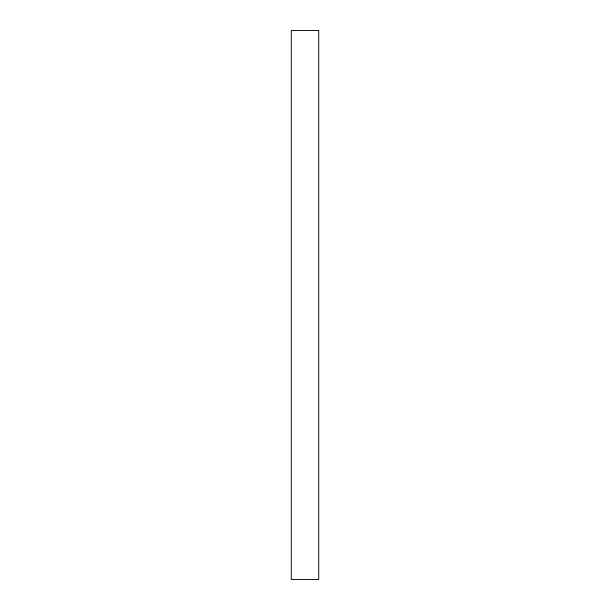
<?xml version="1.0" encoding="UTF-8"?>
<svg xmlns="http://www.w3.org/2000/svg" width="610" height="610" viewBox="0 0 610 610"><rect width="100%" height="100%" fill="white"/><g stroke="black" fill="none" stroke-linecap="round" stroke-linejoin="round"><path stroke-width="0.91" d="M318.725 30.5L291.275 30.5L291.275 579.5L318.725 579.5L318.725 30.5"/></g></svg>
